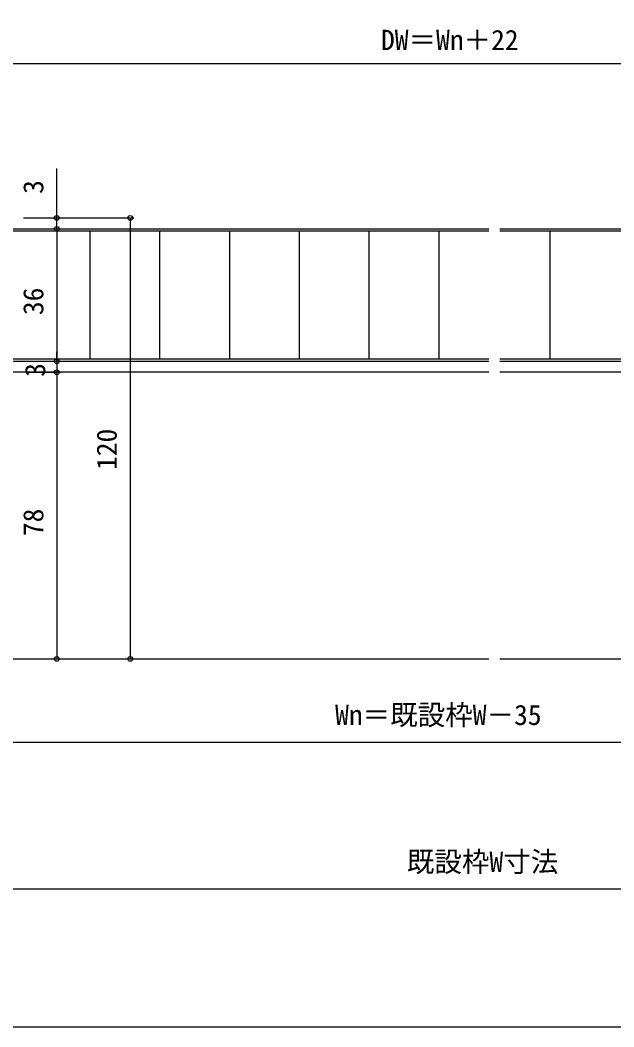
# Model space of a CAD drawing. Units: millimetres, scale not verified. Extents: x -437 to 438, y -281 to 279.
# Drawn here: x 0.6 to 162.3, y -281.2 to -7.3 of the extents above; entities that cross this region are included whole.
import ezdxf
from ezdxf.enums import TextEntityAlignment as Align

# ---------------------------------------------------------------- set-up
doc = ezdxf.new("R2010")
doc.units = ezdxf.units.MM
doc.header["$LTSCALE"] = 2
for name, color, linetype in [('0-4_YKK_12', 2, 'Continuous'), ('0-5_YKK_13', 4, 'Continuous'), ('0-7_YKK_D', 6, 'Continuous'), ('0-8_YKK_ZWAK', 7, 'Continuous')]:
    doc.layers.add(name, color=color, linetype=linetype)
doc.styles.add('ＭＳ ゴシック', font='')
doc.styles.get('ＭＳ ゴシック').set_extended_font_data('MS Gothic')

msp = doc.modelspace()

# ---------------------------------------------------------------- linework, layer by layer
at = {"layer": '0-4_YKK_12'}
for p, q in [((128.195, -103.1), (-32.405, -103.1)), ((291.795, -103.1), (131.195, -103.1)), ((-32.405, -181.1), (128.195, -181.1)), ((131.195, -181.1), (291.795, -181.1))]:
    msp.add_line(p, q, dxfattribs=at)
at = {"layer": '0-5_YKK_13'}
for p, q in [((-40.805, -64.1), (128.195, -64.1)), ((19.595, -64.7), (19.595, -99.5)), ((38.595, -64.7), (38.595, -99.5)), ((57.595, -64.7), (57.595, -99.5)), ((76.595, -64.7), (76.595, -99.5)), ((95.595, -64.7), (95.595, -99.5)), ((114.595, -64.7), (114.595, -99.5)), ((131.195, -64.1), (319.995, -64.1)), ((320.095, -64.7), (131.195, -64.7)), ((144.795, -64.7), (144.795, -99.5)), ((-40.805, -100.1), (128.195, -100.1)), ((300.095, -99.5), (131.195, -99.5)), ((131.195, -100.1), (300.195, -100.1))]:
    msp.add_line(p, q, dxfattribs=at)
for points in [[(128.195, -64.7), (-41.205, -64.7), (-41.205, -81.3), (-33.805, -81.3)], [(128.195, -99.5), (-41.205, -99.5), (-41.205, -82.9), (-33.805, -82.9)]]:
    msp.add_lwpolyline(points, dxfattribs=at)
at = {"layer": '0-7_YKK_D'}
for p, q in [((-41.805, -19.1), (301.195, -19.1)), ((10.595, -61.1), (10.595, -47.653)), ((1.575, -61.1), (11.595, -61.1)), ((1.595, -61.1), (31.595, -61.1)), ((10.595, -64.1), (10.595, -61.1)), ((30.595, -61.1), (30.595, -181.1)), ((0.636, -64.1), (11.595, -64.1)), ((1.636, -64.1), (11.595, -64.1)), ((10.595, -64.1), (10.595, -100.1)), ((10.595, -64.1), (10.595, -66.65)), ((10.595, -100.1), (10.595, -97.55)), ((1.237, -100.1), (11.595, -100.1)), ((2.237, -100.1), (11.595, -100.1)), ((10.595, -100.1), (10.595, -103.1)), ((2.343, -103.1), (11.595, -103.1)), ((2.343, -103.1), (11.595, -103.1)), ((10.595, -103.1), (10.595, -105.65)), ((10.595, -103.1), (10.595, -181.1)), ((4.182, -181.1), (11.595, -181.1)), ((5.182, -181.1), (31.595, -181.1)), ((-25.805, -203.7), (285.195, -203.7)), ((310.195, -243.7), (-35.805, -243.7))]:
    msp.add_line(p, q, dxfattribs=at)
for centre in [(10.595, -61.1), (30.595, -61.1), (10.595, -64.1), (10.595, -64.1), (10.595, -100.1), (10.595, -100.1), (10.595, -103.1), (10.595, -103.1), (10.595, -181.1), (30.595, -181.1)]:
    msp.add_circle(centre, 0.637, dxfattribs=at)
at = {"layer": '0-8_YKK_ZWAK'}
msp.add_lwpolyline([(-436.8, -281.2), (438.2, -281.2), (438.2, 243.8)], dxfattribs=at)

# ---------------------------------------------------------------- texts
at = {"layer": '0-7_YKK_D', "style": 'ＭＳ ゴシック'}
for s, p in [('DW＝Wn＋22', (98.886, -17.057)), ('Wn＝既設枠W－35', (86.378, -200.72)), ('既設枠W寸法', (105.896, -240.677))]:
    msp.add_text(s, height=5.499, dxfattribs=at).set_placement(p, align=Align.BOTTOM_LEFT)
for s, p in [('3', (8.595, -54.554)), ('36', (8.595, -87.533)), ('3', (9.095, -104.327)), ('120', (28.595, -129.665)), ('78', (8.595, -147.661))]:
    msp.add_text(s, height=5.499, rotation=90, dxfattribs=at).set_placement(p, align=Align.BOTTOM_LEFT)

doc.saveas('drawing.dxf')
